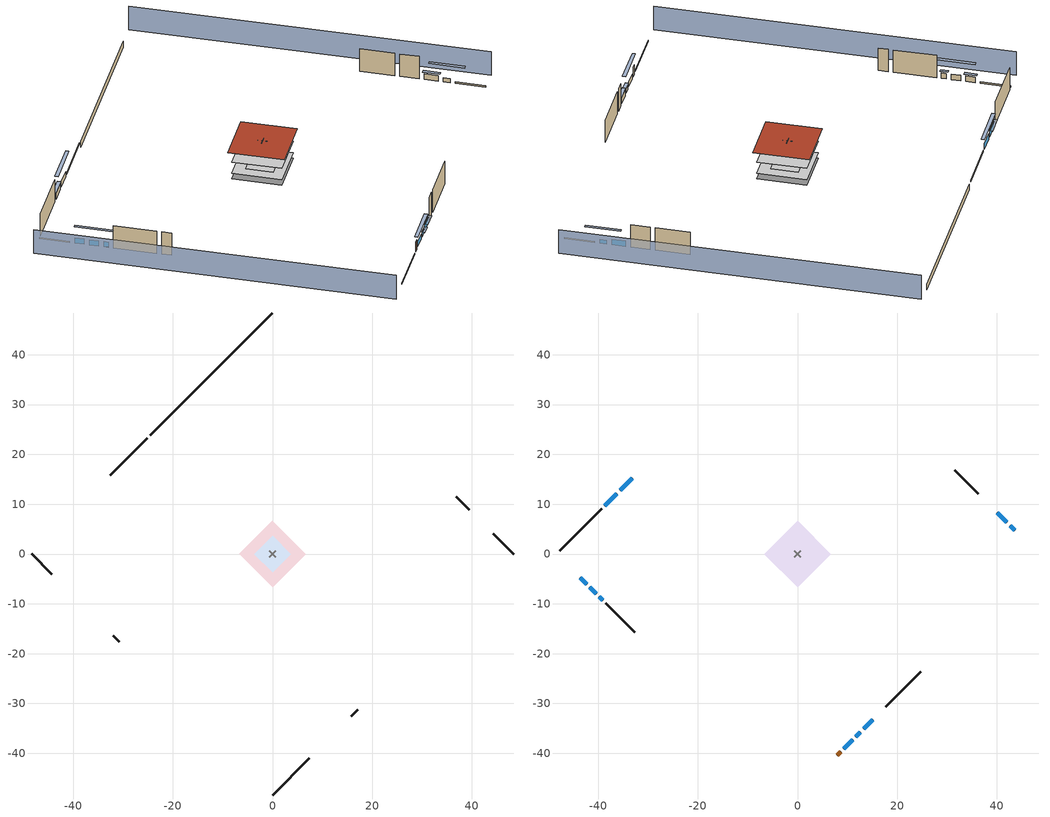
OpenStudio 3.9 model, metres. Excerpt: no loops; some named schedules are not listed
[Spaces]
garage 1
 floor foundation (Slab1 construction): -3.66,0 0,3.66 3.66,0 0,-3.66 z0
 wall outside (Wall1 construction): 39.49,8.89 36.91,11.47 z0.3:5.18
 wall outside (Wall2 construction): 15.79,-32.59 17.08,-31.3 z0.3:5.18
 wall outside (Wall9 construction): -32.02,-16.36 -30.72,-17.66 z0.3:5.18
 wall to conditioned space 1 (Wall5 construction Reversed): 0.65,0.65 -0.65,-0.65 z0.3:5.18
 wall to conditioned space 1 (Wall6 construction Reversed): -0.65,0.65 0.65,-0.65 z0.3:5.18
crawlspace - vented 1
 floor foundation (Slab2 construction): -6.63,0 0,6.63 6.63,0 0,-6.63 z-0.91
 wall outside (RimJoist1 construction): -25.18,23.2 -32.53,15.85 z0.3:0.61
 wall outside (RimJoist2 construction): 48.38,0 44.29,4.09 z0.3:0.61
 wall outside (RimJoist3 construction): 0,-48.38 7.35,-41.03 z0.3:0.61
 wall outside (RimJoist4 construction): -48.38,0 -44.29,-4.09 z0.3:0.61
 wall foundation (FoundationWall1 construction): 0,48.38 -24.53,23.85 z-0.91:0.3
conditioned space 1
 floor to crawlspace - vented 1 (Floor1 construction): -6.63,0 0,6.63 6.63,0 0,-6.63 z0.3
 floor to garage 1 (Floor2 construction): -3.66,0 0,3.66 3.66,0 0,-3.66 z0.3
 floor adiabatic (AdiabaticFloorConstruction): -6.63,0 0,6.63 6.63,0 0,-6.63 z2.74
 wall outside (Wall3 construction): -39.32,9.06 -47.72,0.66 z0.3:5.18
 wall outside (Wall4 construction): 36.25,12.13 31.58,16.8 z0.3:5.18
 wall outside (Wall7 construction): 17.74,-30.64 24.73,-23.65 z0.3:5.18
 wall outside (Wall8 construction): -38.48,-9.9 -32.67,-15.71 z0.3:5.18
 wall outside (AdiabaticWallConstruction): -33.19,15.19 -35.6,12.78 / -36.26,12.12 -38.67,9.71 / 13.29,-35.09 15.13,-33.25 z0.3:1.46; 43.63,4.75 42.7,5.68 / 11.7,-36.68 12.63,-35.75 z0.3:1.16; 42.04,6.34 40.15,8.23 / -41.7,-6.68 -40.43,-7.95 / -43.63,-4.75 -42.36,-6.02 z0.3:1.52; 9.31,-39.07 11.05,-37.33 z0.3:1.4; -39.77,-8.61 -39.14,-9.25 z0.3:1.49
 wall outside (AdiabaticWallConstruction 1): 8.01,-40.37 8.65,-39.73 z0.3:2.34
 window (WindowConstruction): -33.19,15.19 -35.6,12.78 z0.3:1.46
 window (WindowConstruction 1): -36.26,12.12 -38.67,9.71 z0.3:1.46
 window (WindowConstruction 2): 43.63,4.75 42.7,5.68 z0.3:1.16
 window (WindowConstruction 3): 42.04,6.34 40.15,8.23 z0.3:1.52
 window (WindowConstruction 4): 9.31,-39.07 11.05,-37.33 z0.3:1.4
 window (WindowConstruction 5): 11.7,-36.68 12.63,-35.75 z0.3:1.16
 window (WindowConstruction 6): 13.29,-35.09 15.13,-33.25 z0.3:1.46
 window (WindowConstruction 7): -41.7,-6.68 -40.43,-7.95 z0.3:1.52
 window (WindowConstruction 8): -39.77,-8.61 -39.14,-9.24 z0.3:1.49
 window (WindowConstruction 9): -43.63,-4.75 -42.36,-6.02 z0.3:1.52
 door (Door): 8.01,-40.37 8.65,-39.73 z0.3:2.34
 ceiling adiabatic (AdiabaticFloorConstruction): 0,-6.63 6.63,0 0,6.63 -6.63,0 z2.74
 roof outside (Roof1 construction): 0,7.57 -7.57,0 0,-7.57 7.57,0 z5.18
shading: -51.61,-3.23 -3.23,-51.61 / 51.61,3.23 3.23,51.61 z0:5.18; -37.54,10.84 -31.25,17.13 -31.68,17.56 -37.97,11.27 z4.21; -38.88,9.5 -36.04,12.34 -36.47,12.77 -39.31,9.93 z1.77; 40.76,7.62 45.57,2.81 46,3.24 41.19,8.05 z3.9; 39.93,8.45 42.26,6.12 42.69,6.56 40.36,8.88 z1.83; 12.99,-35.4 7.37,-41.01 7.8,-41.44 13.42,-35.83 z4.15; 12.85,-35.53 11.49,-36.89 11.92,-37.32 13.28,-35.96 z1.46; 15.35,-33.03 13.08,-35.31 13.51,-35.74 15.78,-33.46 z1.77; -38.49,-9.89 -43.64,-4.74 -44.07,-5.17 -38.92,-10.32 z4.27; -38.92,-9.46 -39.99,-8.39 -40.42,-8.82 -39.35,-9.89 z1.8; -42.14,-6.24 -43.84,-4.54 -44.28,-4.97 -42.57,-6.67 z1.83
[Site]
Portland Intl Arpt_OR: Latitude {deg}=45.59; Longitude {deg}=-122.6; Time Zone {hr}=-8; Elevation {m}=33; Terrain=Suburbs; Keep Site Location Information=Yes
[Site:GroundTemperature:Shallow]
10.2558, 8.96328, 8.85977, 9.47314, 11.9355, 14.3863, 16.5111, 17.8571, 17.9714, 16.8767, 14.8061, 12.4304
[Site:WaterMainsTemperature]
Calculation Method=Schedule; Temperature Schedule=mains temperature schedule
[Building]
Building 1
[Material] Roughness=Rough
Name | Thickness {m} | Conductivity {W/m-K} | Density {kg/m3} | Specific Heat {J/kg-K} | Thermal Absorptance | Solar Absorptance | Visible Absorptance
asphalt or fiberglass shingles | 0.00635 | 0.162714 | 1121.4 | 1465.45 | 0.9 | 0.85 | 0.85
roof rigid ins | 0.103632 | 0.029427 | 32.04 | 1214.23 | 0.9 | 0.7 | 0.7
osb sheathing 0.75 in. | 0.01905 | 0.115458 | 512.64 | 1214.23 | 0.9 | 0.7 | 0.7
roof stud and cavity | 0.2032 | 0.161866 | 78.34581 | 1123.46 | 0.9 | 0.7 | 0.7
gypsum board | 0.0127 | 0.160291 | 801 | 837.4 | 0.9 | 0.6 | 0.6
wood siding | 0.0254 | 0.102417 | 544.68 | 1172.36 | 0.9 | 0.85 | 0.85
osb sheathing 0.5 in. | 0.0127 | 0.115458 | 512.64 | 1214.23 | 0.9 | 0.7 | 0.7
wall stud and cavity | 0.1397 | 0.727959 | 139.0536 | 1170.24 | 0.9 | 0.6 | 0.6
wall stud and cavity 1 | 0.1397 | 0.550994 | 139.0536 | 1170.24 | 0.9 | 0.7 | 0.7
osb sheathing 0.5 in. 1; osb sheathing 0.5 in. 2 | 0.0127 | 0.115458 | 512.64 | 1214.23
wall stud and cavity 2 | 0.1397 | 0.335416 | 139.0536 | 1170.24 | 0.9 | 0.7 | 0.7
rim joist stud and cavity | 0.0508 | 0.178688 | 50.32683 | 1063.81 | 0.9 | 0.6 | 0.6
floor stud and cavity | 0.1397 | 0.923637 | 92.3553 | 1139.71 | 0.9 | 0.7 | 0.7
floor covering | 0.0127 | 0.0433444 | 54.468 | 1339.84 | 0.9 | 0.6 | 0.6
concrete 4.0 in. | 0.1016 | 1.803125 | 2242.8 | 837.4 | 0.9 | 0.7 | 0.7
concrete 8.0 in. | 0.2032 | 1.803125 | 2242.8 | 837.4 | 0.9 | 0.7 | 0.7
soil 0.5 in. | 0.0127 | 1.3848 | 1842.3 | 418.7 | 0.9 | 0.7 | 0.7
wood siding 1; wood siding 2 | 0.0254 | 0.102417 | 544.68 | 1172.36
wall rigid ins; floor rigid ins | 0.512978 | 0.029427 | 32.04 | 1214.23 | 0.9 | 0.7 | 0.7
wall stud and cavity 3 | 0.0889 | 0.380278 | 52.3479 | 1209.89 | 0.9 | 0.7 | 0.7
door material | 0.04445 | 0.0612267 | 512.64 | 1214.23 | 0.9 | 0.7 | 0.7
floor stud and cavity 1 | 0.1397 | 1.75129 | 37.0049 | 1207.88 | 0.9 | 0.7 | 0.7
wall stud and cavity 4 | 0.0889 | 0.391764 | 83.0341 | 1211.67 | 0.9 | 0.7 | 0.7
furniture material conditioned space 1; furniture material garage 1 | 0.1524 | 0.115458 | 640.8 | 1214.23 | 0.9 | 0.6 | 0.6
[Construction]
Roof1 construction: asphalt or fiberglass shingles, roof rigid ins, osb sheathing 0.75 in., roof stud and cavity, gypsum board
Wall1 construction; Wall2 construction: wood siding, osb sheathing 0.5 in., wall stud and cavity
Wall3 construction; Wall4 construction: wood siding, osb sheathing 0.5 in., wall stud and cavity 1, gypsum board
Wall5 construction Reversed: gypsum board, wall stud and cavity 2, osb sheathing 0.5 in. 1
Wall6 construction Reversed: gypsum board, wall stud and cavity 2, osb sheathing 0.5 in. 2
Wall7 construction; Wall8 construction: wood siding, osb sheathing 0.5 in. 1, wall stud and cavity 1, gypsum board
Wall9 construction: wood siding, osb sheathing 0.5 in. 1, wall stud and cavity
RimJoist1 construction; RimJoist2 construction; RimJoist3 construction; RimJoist4 construction: wood siding, rim joist stud and cavity
Floor1 construction; Floor2 construction: floor stud and cavity, osb sheathing 0.75 in., floor covering
Slab1 construction: concrete 4.0 in.
FoundationWall1 construction: concrete 8.0 in.
Slab2 construction: soil 0.5 in.
WindowConstruction; WindowConstruction 1; WindowConstruction 2; WindowConstruction 3; WindowConstruction 4; WindowConstruction 5; WindowConstruction 6; WindowConstruction 7; WindowConstruction 8; WindowConstruction 9: WindowMaterial
AdiabaticWallConstruction: wood siding 1, wall rigid ins, wall stud and cavity 3, gypsum board
Door: door material
AdiabaticWallConstruction 1: wood siding 2, wall rigid ins, wall stud and cavity 3, gypsum board
AdiabaticFloorConstruction: floor stud and cavity 1, floor rigid ins, osb sheathing 0.75 in., floor covering
PartitionWallConstruction: gypsum board, wall stud and cavity 4, gypsum board
furniture construction conditioned space 1: furniture material conditioned space 1
furniture construction garage 1: furniture material garage 1
[WindowMaterial:SimpleGlazingSystem]
WindowMaterial: U-Factor {W/m2-K}=4.76952; Solar Heat Gain Coefficient=0.63
[ThermalZone] Multiplier=1; Use Ideal Air Loads=No
Name | Volume {m3} | Thermostat
conditioned space | 493.619 | conditioned space temperature setpoint
garage | 65.242
crawlspace - vented | 107.094
[Sizing:Zone] Zone Cooling Design Supply Air Temperature Input Method=SupplyAirTemperature; Zone Cooling Design Supply Air Temperature {C}=14; Zone Cooling Design Supply Air Temperature Difference {deltaC}=11.11; Zone Heating Design Supply Air Temperature Input Method=SupplyAirTemperature; Zone Heating Design Supply Air Temperature {C}=40; Zone Heating Design Supply Air Temperature Difference {deltaC}=11.11; Zone Cooling Design Supply Air Humidity Ratio {kg-H2O/kg-air}=0.0085; Zone Heating Design Supply Air Humidity Ratio {kg-H2O/kg-air}=0.008; Cooling Design Air Flow Method=DesignDay; Heating Design Air Flow Method=DesignDay; Account for Dedicated Outdoor Air System=No; Dedicated Outdoor Air System Control Strategy=NeutralSupplyAir; Dedicated Outdoor Air Low Setpoint Temperature for Design {C}=autosize; Dedicated Outdoor Air High Setpoint Temperature for Design {C}=autosize; Zone Load Sizing Method=Sensible Load Only No Latent Load; Zone Latent Cooling Design Supply Air Humidity Ratio Input Method=HumidityRatioDifference; Zone Cooling Design Supply Air Humidity Ratio Difference {kgWater/kgDryAir}=0.005; Zone Latent Heating Design Supply Air Humidity Ratio Input Method=HumidityRatioDifference; Zone Humidification Design Supply Air Humidity Ratio Difference {kgWater/kgDryAir}=0.005; Sizing Option=Coincident
garage; crawlspace - vented
[Space]
Name | Thermal Zone | Volume {m3}
conditioned space 1 | conditioned space | 493.619
garage 1 | garage | 65.242
crawlspace - vented 1 | crawlspace - vented | 107.094
[ThermostatSetpoint:DualSetpoint]
conditioned space temperature setpoint: Heating Setpoint Temperature Schedule=heating setpoint; Cooling Setpoint Temperature Schedule=cooling setpoint; Temperature Difference Between Cutout And Setpoint {deltaC}=0
[Foundation:Kiva] Wall Depth Below Slab {m}=0.2032
Name | Initial Indoor Air Temperature {C} | Wall Height Above Grade {m}
Foundation Kiva 1 | 13.4258 | 0.1016
Foundation Kiva 2 | 8.69436 | 0.3048
[Foundation:Kiva:Settings]
Soil Conductivity {W/m-K}=1.3848; Soil Density {kg/m3}=1842.3; Soil Specific Heat {J/kg-K}=418.7; Ground Solar Absorptivity=0.9; Ground Thermal Absorptivity=0.9; Ground Surface Roughness {m}=0.03; Far-Field Width {m}=40; Deep-Ground Boundary Condition=ZeroFlux; Deep-Ground Depth {m}=40; Minimum Cell Dimension {m}=0.2; Maximum Cell Growth Coefficient=3; Simulation Timestep=Timestep
[SurfaceProperty:ExposedFoundationPerimeter] Exposed Perimeter Calculation Method=TotalExposedPerimeter
Name | Total Exposed Perimeter {m}
Slab1 | 14.6304
Slab2 | 34.68624
[SurfaceProperty:IncidentSolarMultiplier] Incident Solar Multiplier=1; Incident Solar Multiplier Schedule=trans schedule winter=0.85 summer=0.7
Window1; Window2; Window3; Window4; Window5; Window6; Window7; Window8; Window9; Window10
[InternalMass:Definition] Design Level Calculation Method=SurfaceArea
Name | Construction | Surface Area {m2}
partition wall mass | PartitionWallConstruction | 202.436
furniture mass conditioned space 1 | furniture construction conditioned space 1 | 80.97429
furniture mass garage 1 | furniture construction garage 1 | 2.67561
[InternalMass] Multiplier=1
Name | Internal Mass Definition | Space or SpaceType
partition wall mass | partition wall mass | conditioned space 1
furniture mass conditioned space 1 | furniture mass conditioned space 1 | conditioned space 1
furniture mass garage 1 | furniture mass garage 1 | garage 1
[EnergyManagementSystem:Sensor]
Name | Output Variable or Output Meter Index Key | Output Variable or Output Meter
water_heater_T_set | water heater setpoint | Schedule Value
fridge_tin_s_1 | garage | Zone Mean Air Temperature
out_pb_s |  | Site Outdoor Air Barometric Pressure
out_wt_s |  | Site Outdoor Air Humidity Ratio
site_vw_s |  | Site Wind Speed
cool_season | cooling season schedule | Schedule Value
natural_vent_s | natural vent schedule | Schedule Value
htg_sp_s | heating setpoint | Schedule Value
clg_sp_s | cooling setpoint | Schedule Value
mech_vent_range_fan_0_sch_s | mech vent range fan 0 schedule | Schedule Value
mech_vent_bath_fan_0_sch_s | mech vent bath fan 0 schedule | Schedule Value
clothes_dryer_exhaust_0_sch_s | clothes_dryer | Schedule Value
htg_load_cond |  | Heating:EnergyTransfer:Zone:CONDITIONED SPACE
clg_load_cond |  | Cooling:EnergyTransfer:Zone:CONDITIONED SPACE
s_conv | Floor1 | Surface Inside Face Convection Heat Gain Energy
s_ig | Floor1 | Surface Inside Face Internal Gains Radiation Heat Gain Energy
s_sol | Floor1 | Surface Inside Face Solar Radiation Heat Gain Energy
s_lgt | Floor1 | Surface Inside Face Lights Radiation Heat Gain Energy
s_surf | Floor1 | Surface Inside Face Net Surface Thermal Radiation Heat Gain Energy
s_conv_1 | Floor2 | Surface Inside Face Convection Heat Gain Energy
s_ig_1 | Floor2 | Surface Inside Face Internal Gains Radiation Heat Gain Energy
s_sol_1 | Floor2 | Surface Inside Face Solar Radiation Heat Gain Energy
s_lgt_1 | Floor2 | Surface Inside Face Lights Radiation Heat Gain Energy
s_surf_1 | Floor2 | Surface Inside Face Net Surface Thermal Radiation Heat Gain Energy
s_conv_2 | inferred conditioned ceiling | Surface Inside Face Convection Heat Gain Energy
s_ig_2 | inferred conditioned ceiling | Surface Inside Face Internal Gains Radiation Heat Gain Energy
s_sol_2 | inferred conditioned ceiling | Surface Inside Face Solar Radiation Heat Gain Energy
s_lgt_2 | inferred conditioned ceiling | Surface Inside Face Lights Radiation Heat Gain Energy
s_surf_2 | inferred conditioned ceiling | Surface Inside Face Net Surface Thermal Radiation Heat Gain Energy
s_conv_3 | inferred conditioned floor | Surface Inside Face Convection Heat Gain Energy
s_ig_3 | inferred conditioned floor | Surface Inside Face Internal Gains Radiation Heat Gain Energy
s_sol_3 | inferred conditioned floor | Surface Inside Face Solar Radiation Heat Gain Energy
s_lgt_3 | inferred conditioned floor | Surface Inside Face Lights Radiation Heat Gain Energy
s_surf_3 | inferred conditioned floor | Surface Inside Face Net Surface Thermal Radiation Heat Gain Energy
s_conv_4 | Roof1 | Surface Inside Face Convection Heat Gain Energy
s_ig_4 | Roof1 | Surface Inside Face Internal Gains Radiation Heat Gain Energy
s_sol_4 | Roof1 | Surface Inside Face Solar Radiation Heat Gain Energy
s_lgt_4 | Roof1 | Surface Inside Face Lights Radiation Heat Gain Energy
s_surf_4 | Roof1 | Surface Inside Face Net Surface Thermal Radiation Heat Gain Energy
ss_sol | Door1 | Surface Inside Face Solar Radiation Heat Gain Energy
ss_lgt | Door1 | Surface Inside Face Lights Radiation Heat Gain Energy
ss_conv | Door1 | Surface Inside Face Convection Heat Gain Energy
ss_ig | Door1 | Surface Inside Face Internal Gains Radiation Heat Gain Energy
ss_surf | Door1 | Surface Inside Face Net Surface Thermal Radiation Heat Gain Energy
ss_conv_1 | Window1 | Surface Inside Face Convection Heat Gain Energy
ss_ig_1 | Window1 | Surface Inside Face Internal Gains Radiation Heat Gain Energy
ss_surf_1 | Window1 | Surface Inside Face Net Surface Thermal Radiation Heat Gain Energy
ss_trans_in | Window1 | Surface Window Transmitted Solar Radiation Rate
ss_back_out | Window1 | Surface Window Shortwave from Zone Back Out Window Heat Transfer Rate
ss_trans_out | Window1 | Surface Inside Face Initial Transmitted Diffuse Transmitted Out Window Solar Radiation Rate
ss_conv_2 | Window10 | Surface Inside Face Convection Heat Gain Energy
ss_ig_2 | Window10 | Surface Inside Face Internal Gains Radiation Heat Gain Energy
ss_surf_2 | Window10 | Surface Inside Face Net Surface Thermal Radiation Heat Gain Energy
ss_trans_in_1 | Window10 | Surface Window Transmitted Solar Radiation Rate
ss_back_out_1 | Window10 | Surface Window Shortwave from Zone Back Out Window Heat Transfer Rate
ss_trans_out_1 | Window10 | Surface Inside Face Initial Transmitted Diffuse Transmitted Out Window Solar Radiation Rate
ss_conv_3 | Window2 | Surface Inside Face Convection Heat Gain Energy
ss_ig_3 | Window2 | Surface Inside Face Internal Gains Radiation Heat Gain Energy
ss_surf_3 | Window2 | Surface Inside Face Net Surface Thermal Radiation Heat Gain Energy
ss_trans_in_2 | Window2 | Surface Window Transmitted Solar Radiation Rate
ss_back_out_2 | Window2 | Surface Window Shortwave from Zone Back Out Window Heat Transfer Rate
ss_trans_out_2 | Window2 | Surface Inside Face Initial Transmitted Diffuse Transmitted Out Window Solar Radiation Rate
ss_conv_4 | Window3 | Surface Inside Face Convection Heat Gain Energy
ss_ig_4 | Window3 | Surface Inside Face Internal Gains Radiation Heat Gain Energy
ss_surf_4 | Window3 | Surface Inside Face Net Surface Thermal Radiation Heat Gain Energy
ss_trans_in_3 | Window3 | Surface Window Transmitted Solar Radiation Rate
ss_back_out_3 | Window3 | Surface Window Shortwave from Zone Back Out Window Heat Transfer Rate
ss_trans_out_3 | Window3 | Surface Inside Face Initial Transmitted Diffuse Transmitted Out Window Solar Radiation Rate
ss_conv_5 | Window4 | Surface Inside Face Convection Heat Gain Energy
ss_ig_5 | Window4 | Surface Inside Face Internal Gains Radiation Heat Gain Energy
ss_surf_5 | Window4 | Surface Inside Face Net Surface Thermal Radiation Heat Gain Energy
ss_trans_in_4 | Window4 | Surface Window Transmitted Solar Radiation Rate
ss_back_out_4 | Window4 | Surface Window Shortwave from Zone Back Out Window Heat Transfer Rate
ss_trans_out_4 | Window4 | Surface Inside Face Initial Transmitted Diffuse Transmitted Out Window Solar Radiation Rate
ss_conv_6 | Window5 | Surface Inside Face Convection Heat Gain Energy
ss_ig_6 | Window5 | Surface Inside Face Internal Gains Radiation Heat Gain Energy
ss_surf_6 | Window5 | Surface Inside Face Net Surface Thermal Radiation Heat Gain Energy
ss_trans_in_5 | Window5 | Surface Window Transmitted Solar Radiation Rate
ss_back_out_5 | Window5 | Surface Window Shortwave from Zone Back Out Window Heat Transfer Rate
ss_trans_out_5 | Window5 | Surface Inside Face Initial Transmitted Diffuse Transmitted Out Window Solar Radiation Rate
ss_conv_7 | Window6 | Surface Inside Face Convection Heat Gain Energy
ss_ig_7 | Window6 | Surface Inside Face Internal Gains Radiation Heat Gain Energy
ss_surf_7 | Window6 | Surface Inside Face Net Surface Thermal Radiation Heat Gain Energy
ss_trans_in_6 | Window6 | Surface Window Transmitted Solar Radiation Rate
ss_back_out_6 | Window6 | Surface Window Shortwave from Zone Back Out Window Heat Transfer Rate
ss_trans_out_6 | Window6 | Surface Inside Face Initial Transmitted Diffuse Transmitted Out Window Solar Radiation Rate
ss_conv_8 | Window7 | Surface Inside Face Convection Heat Gain Energy
ss_ig_8 | Window7 | Surface Inside Face Internal Gains Radiation Heat Gain Energy
ss_surf_8 | Window7 | Surface Inside Face Net Surface Thermal Radiation Heat Gain Energy
ss_trans_in_7 | Window7 | Surface Window Transmitted Solar Radiation Rate
ss_back_out_7 | Window7 | Surface Window Shortwave from Zone Back Out Window Heat Transfer Rate
ss_trans_out_7 | Window7 | Surface Inside Face Initial Transmitted Diffuse Transmitted Out Window Solar Radiation Rate
ss_conv_9 | Window8 | Surface Inside Face Convection Heat Gain Energy
ss_ig_9 | Window8 | Surface Inside Face Internal Gains Radiation Heat Gain Energy
ss_surf_9 | Window8 | Surface Inside Face Net Surface Thermal Radiation Heat Gain Energy
ss_trans_in_8 | Window8 | Surface Window Transmitted Solar Radiation Rate
ss_back_out_8 | Window8 | Surface Window Shortwave from Zone Back Out Window Heat Transfer Rate
ss_trans_out_8 | Window8 | Surface Inside Face Initial Transmitted Diffuse Transmitted Out Window Solar Radiation Rate
[ElectricEquipment:Definition] Design Level Calculation Method=EquipmentLevel
Name | Design Level {W} | Fraction Latent | Fraction Radiant | Fraction Lost
ceiling fan | 17.9335 | 0 | 0.558 | 0
clothes washer | 251.496 | 0.03 | 0.162 | 0.7
clothes dryer | 7777.48 | 0.015 | 0.081 | 0.85
fridge | 45.9075 | 0 | 0.6 | 0
fridge 2 | 90.9498 | 0 | 0.6 | 0
freezer | 194.914 | 0 | 0.6 | 0
cooking range | 1046.6 | 0.08 | 0.432 | 0.2
misc tv | 1216.53 | 0 | 0.6 | 0
misc plug loads | 871.252 | 0.021 | 0.558 | 0.049
whole house fan; mech vent house fan | 0 | 0 | 0 | 1
mech vent house fan cfis | 0 | 0 | 0 | 0
mech vent range fan 0; mech vent bath fan 0 | 30 | 0 | 0 | 1
[ElectricEquipment]
Name | Electric Equipment Definition | Space or SpaceType | Schedule
ceiling fan | ceiling fan | conditioned space 1 | ceiling_fan
clothes washer | clothes washer | conditioned space 1 | clothes_washer
clothes dryer | clothes dryer | conditioned space 1 | clothes_dryer
fridge | fridge | conditioned space 1 | fridge schedule
fridge 1 | fridge 2 | garage 1 | fridge schedule 1
freezer | freezer | garage 1 | freezer schedule
cooking range | cooking range | conditioned space 1 | cooking_range
misc tv | misc tv | conditioned space 1 | plug_loads_tv
misc plug loads | misc plug loads | conditioned space 1 | plug_loads_other
whole house fan | whole house fan | conditioned space 1 | Always On Discrete
mech vent house fan | mech vent house fan | conditioned space 1 | mech vent house fan schedule
mech vent house fan cfis | mech vent house fan cfis | conditioned space 1 | mech vent house fan cfis schedule
mech vent range fan 0 | mech vent range fan 0 | conditioned space 1 | mech vent range fan 0 schedule
mech vent bath fan 0 | mech vent bath fan 0 | conditioned space 1 | mech vent bath fan 0 schedule
[OtherEquipment:Definition] Design Level Calculation Method=EquipmentLevel
Name | Design Level {W} | Fraction Latent | Fraction Radiant | Fraction Lost
water heater sens; mech vent house fan sensible load | 0 | 0 | 0 | 0
water heater lat; mech vent house fan latent load | 0 | 1 | 0 | 0
water heater energy adjustment1 | 0.01 | 0 | 0 | 1
clothes dryer 2 | 0 | 0.015 | 0.081 | 0.85
cooking range 2 | 0 | 0.08 | 0.432 | 0.2
general water use sensible | -79.8895 | 0 | 0.6 | 0
general water use latent | 81.0615 | 1 | 0 | 0
[OtherEquipment] Space or SpaceType=conditioned space 1
Name | Other Equipment Definition | Schedule | Fuel Type
water heater sens | water heater sens | Always On Discrete
water heater lat | water heater lat | Always On Discrete
water heater energy adjustment1 | water heater energy adjustment1 | Always On Discrete | Electricity
clothes dryer 1 | clothes dryer 2 | clothes_dryer | Electricity
cooking range 1 | cooking range 2 | cooking_range | Electricity
general water use sensible | general water use sensible | general water use schedule
general water use latent | general water use latent | general water use schedule
mech vent house fan sensible load | mech vent house fan sensible load | Always On Discrete
mech vent house fan latent load | mech vent house fan latent load | Always On Discrete
[WaterUse:Equipment:Definition]
clothes washer: Peak Flow Rate {m3/s}=1.14883e-05
[Lights:Definition] Design Level Calculation Method=LightingLevel; Fraction Radiant=0.6; Fraction Visible=0.2; Return Air Fraction=0
Name | Lighting Level {W}
interior lighting | 308.891
garage lighting | 8.93341
[Lights] Fraction Replaceable=1
Name | Lights Definition | Space or SpaceType | Schedule
interior lighting | interior lighting | conditioned space 1 | lighting_interior
garage lighting | garage lighting | garage 1 | lighting_garage
[Exterior:Lights:Definition]
exterior lighting: Design Level {W}=8.01452
[Exterior:Lights]
exterior lighting: Exterior Lights Definition=exterior lighting; Schedule=exterior lighting schedule
[People:Definition]
occupants: Number of People Calculation Method=People; Number of People {people}=4; Fraction Radiant=0.314171; Sensible Heat Fraction=0.56303; Carbon Dioxide Generation Rate {m3/s-W}=0; Enable ASHRAE 55 Comfort Warnings=No; Mean Radiant Temperature Calculation Type=EnclosureAveraged
[People]
occupants: People Definition=occupants; Space or SpaceType=conditioned space 1; Number of People Schedule=occupants; Activity Level Schedule=occupants activity schedule; Multiplier=1
[SpaceInfiltration:DesignFlowRate] Schedule=Always On Discrete
Name | Space or SpaceType | Design Flow Rate Calculation Method | Design Flow Rate {m3/s} | Air Changes per Hour {1/hr} | Constant Term Coefficient | Temperature Term Coefficient | Velocity Term Coefficient | Velocity Squared Term Coefficient
natural vent flow; whole house fan flow; infil flow | conditioned space 1 | Flow/Space | 0
infil crawlspace - vented 1 | crawlspace - vented 1 | AirChanges/Hour |  | 2.6013 | 1 | 0 | 0 | 0
[SpaceInfiltration:EffectiveLeakageArea]
infil garage 1: Space or SpaceType=garage 1; Schedule=Always On Discrete; Effective Air Leakage Area {cm2}=339.796; Stack Coefficient=0.000129147; Wind Coefficient=4.64657e-05
